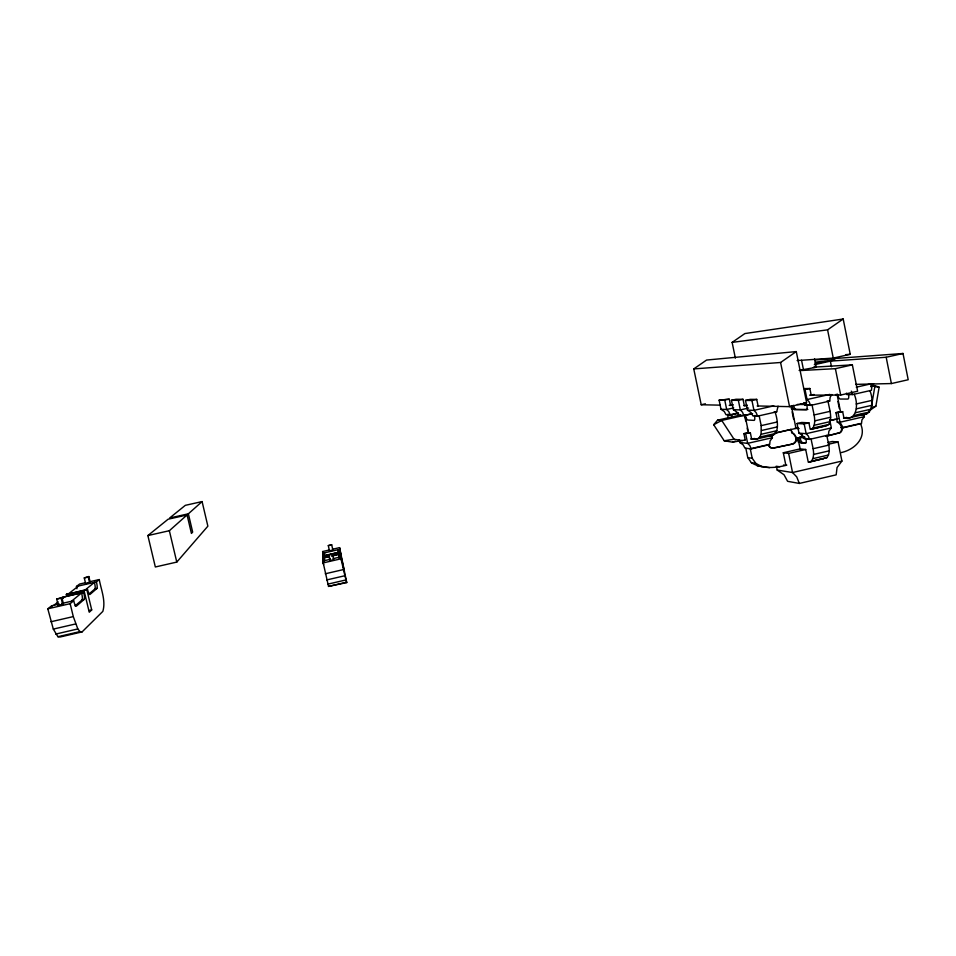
<?xml version="1.0" encoding="UTF-8"?>
<svg xmlns="http://www.w3.org/2000/svg" width="956" height="956" viewBox="0 0 956 956"><rect width="100%" height="100%" fill="white"/><g stroke="black" fill="none" stroke-linecap="round" stroke-linejoin="round"><path stroke-width="1.43" d="M828.111 401.436C829.175 408.845 832.784 417.342 828.828 424.452L826.51 425.779L810.76 429.387L812.994 428.085C816.794 420.915 813.197 412.478 812.134 405.057L805.263 405.332L804.02 402.679M750.58 439.007L757.714 438.768L759.805 437.059L761.096 434.299L761.179 425.623L759.16 415.8L754.475 415.585A4.959 1.338 77.3 0 1 754.093 420.377L747.723 420.031A4.888 1.303 77.3 0 1 745.405 415.191L744.509 415.155L745.704 420.915M767.489 435.613C780.837 438.015 777.778 419.576 775.101 412.179M826.856 435.398C827.812 442.485 831.672 451.136 826.928 457.637L808.788 462.286L811.381 461.234C815.97 454.674 812.11 446.094 811.154 438.995L805.968 438.553A4.911 1.47 76.9 0 1 805.406 443.214L800.853 442.771A4.864 1.434 76.9 0 1 798.403 437.896L797.4 437.812M871.43 406.515L874.991 385.686L879.126 387.192L875.887 406.133L868.98 410.972M843.503 417.987C857.783 421.345 858.404 403.217 854.174 394.219M860.209 414.557C873.88 416.768 873.629 399.214 869.876 390.657M778.076 406.18L776.69 411.821L757.57 416.159L752.898 415.944L751.034 412.526L747.484 410.148L745.489 400.421L750.221 399.357L756.734 399.393L758.084 405.977M831.875 394.529L830.167 397.206L829.712 401.066L810.533 405.428L809.206 401.95L807.055 399.548L805.036 389.594L809.852 388.506L811.202 395.139L814.106 394.481M873.653 383.834L871.92 386.487L871.442 390.299L852.609 394.577L846.968 394.601L846.681 393.693M744.987 440.047L732.559 442.162L724.206 440.764L713.678 424.739L717.574 420.186L740.565 414.976M188.368 513.802L192.67 532.11L191.427 533.436L187.077 514.949L168.136 519.204L147.869 535.563L155.338 566.98L176.776 562.092L207.87 526.182L202.098 501.577L185.321 505.342L169.618 518.021L188.368 513.802L202.098 501.577M59.284 604.049L51.648 605.805L47.8 608.805L53.309 629.096L57.91 636.708L60.144 636.995L82.073 631.916L102.842 611.374C105.961 600.858 101.157 589.876 99.257 579.563L89.41 581.81M771.851 434.968L772.412 437.693L770.07 440.955L769.676 444.648L751.165 448.89L744.951 448.137L743.147 444.827L739.741 442.497L739.191 439.82M829.665 419.565L831.338 427.906L828.864 431.252L828.422 435.028L809.589 439.366L804.414 438.912L802.55 435.518L798.989 433.128L797.029 423.52L801.702 422.456L808.907 422.839L810.234 429.352L825.972 425.743M863.854 413.924L864.391 416.625L861.93 419.899L861.487 423.58L843.228 427.762L840.73 427.619M99.257 579.563L96.425 581.905A5.999 1.004 77.3 0 1 96.962 588.43L89.864 594.548A6.19 1.076 77.3 0 1 87.486 589.314L86.865 589.828L91.716 609.94L89.255 612.246L84.343 591.919L62.582 597.285A6.357 1.219 77.3 0 1 62.845 598.492M828.004 442.461L832.186 441.493L838.089 442.019L841.925 461.067L837.05 467.52L836.177 474.845L799.324 483.437L787.601 481.31L784.016 474.75L777.192 470.053L776.607 467.209M147.869 535.563L169.355 530.711L187.077 514.949M84.343 591.919L83.698 592.457A6.345 1.123 77.3 0 1 84.224 599.388L76.265 606.235A6.561 1.207 77.4 0 1 73.684 600.75L61.997 603.427M75.082 605.877L82.108 599.878L84.224 599.388M88.812 594.142L94.967 588.896L96.962 588.43M47.8 608.805L70.158 603.678L73.684 600.75M71.485 601.252L81.595 592.935A6.345 1.135 77.3 0 1 82.108 599.878M85.407 589.792L94.441 582.359A5.999 1.016 77.3 0 1 94.967 588.896M62.702 604.539L63.431 603.941L61.877 597.524L56.691 599.113L58.256 605.554L62.702 604.539L61.136 598.098L61.877 597.524M89.637 582.766L90.223 582.3L88.836 576.54L84.271 577.914L85.658 583.674L89.637 582.766L88.239 577.006L88.836 576.54M58.256 605.554L63.431 603.941M85.658 583.674L90.223 582.3M53.859 605.291L58.197 601.898M61.447 599.352L64.697 596.795M68.784 593.592L78.464 586.004M87.486 589.314L66.024 594.596L86.865 589.828M76.934 588.741A6.011 1.087 77.3 0 0 76.468 586.458L79.551 584.056L85.18 582.766M720.358 405.165L701.214 404.747L693.757 368.908L780.574 362.491L796.276 351.581L806.649 402.775L789.572 406.659L757.176 405.953M735.367 358.153L732.129 342.391L827.585 329.844L843.192 319.005L850.243 354.294L833.262 358.094L797.125 360.567M693.757 368.908L706.568 360.054L796.276 351.581M732.129 342.391L744.867 333.572L843.192 319.005M713.678 424.739L721.732 420.437L743.505 415.502M840.802 452.654C854.055 450.085 867.439 437.896 860.364 423.52L842.14 427.702A4.84 4.66 -79.6 0 1 840.205 432.698L825.876 436.366M871.191 407.913L875.887 406.133M732.559 442.162L735.319 441.17M826.761 436.008L839.667 432.662A4.828 4.649 -79.6 0 0 841.603 427.667A8.461 8.15 -79.6 0 0 837.301 422.086L836.667 418.943M326.749 579.934L344.913 575.727L346.717 582.598L328.529 586.41L322.781 561.029L330.346 559.284M841.925 461.067L792.548 472.527L777.192 470.053M327.836 584.152L345.929 579.945M328.529 586.41L346.526 582.228M323.69 560.634L322.698 555.962L340.145 551.947L341.232 556.571L339.583 547.633L332.521 549.258M322.71 556.32L340.145 551.947M328.828 555.161L332.425 553.954L333.68 559.69L330.059 560.527L328.804 554.791L330.059 560.527M88.944 610.573L91.716 609.94M323.582 562.044L322.734 557.802L329.509 556.237M332.234 555.615L340.372 553.739L341.913 561.626L340.778 556.882L333.214 558.627M322.734 558.173L328.745 556.786M331.577 556.141L340.42 554.098M783.478 465.01L785.868 465.357L783.299 452.762L800.148 448.878L805.693 449.487L808.274 462.214L823.713 458.641M50.955 621.747L73.289 616.596L77.83 628.952L79.993 631.593L82.073 631.916M783.299 452.762L788.652 453.407L805.693 449.487M828.195 444.301L838.089 442.019M813.126 448.711L828.816 445.102M322.817 562.988L341.017 558.794L340.778 556.882M53.309 629.096L75.596 623.957M813.568 454.447L829.234 450.838M812.982 458.629L828.601 455.008M55.627 634.091L77.83 628.952M745.823 448.245L747.759 457.625L751.356 462.692C761.848 469.157 775.292 468.153 786.8 465.142M325.279 573.779L343.479 569.561L341.017 558.794M811.381 461.234L826.928 457.637M57.91 636.708L79.993 631.593M814.703 420.879L830.645 417.234M797.029 423.52L804.175 423.926L808.907 422.839M761.096 434.299L776.941 430.678M855.596 412.705L871.215 409.144M775.137 433.008L790.887 429.411L792.022 432.602A8.496 8.21 -78.8 0 1 796.372 438.207A4.852 4.696 -78.9 0 1 792.739 443.99L772.018 448.209A4.852 4.696 -78.6 0 1 768.277 444.492L768.744 444.54A4.864 4.708 -78.6 0 0 772.484 448.268M829.569 420.568L835.245 419.266M774.671 433.259L797.949 427.941M829.617 420.7L838.077 418.764M759.805 437.059L775.591 433.45M853.911 415.537L869.458 411.988M754.463 438.469L751.655 439.115L750.341 432.757L748.548 432.602L743.911 433.666L745.214 439.999M846.717 417.378L843.945 418.011L842.666 411.689L840.503 411.63L835.938 412.669L837.205 418.967M814.309 425.253L830.214 421.608M62.582 597.285L83.698 592.457M56.691 599.113L61.136 598.098M754.834 439.437L773.404 435.183M847.781 418.166L866.757 413.817M812.994 428.085L828.828 424.452M772.412 437.693L747.652 443.357L739.741 442.497M864.391 416.625L839.989 422.217L837.265 422.086M831.338 427.906L806.159 433.677L798.989 433.128M799.694 437.286L804.868 437M328.302 545.613L331.708 544.824L332.891 550.214L329.485 551.003L328.302 545.613L331.708 544.824M768.744 444.54L750.257 448.782L752.217 458.271L755.849 463.385L761.657 466.504M798.403 437.896L804.008 436.605M323.63 557.742L322.626 551.54L329.7 549.915M772.938 448.28L792.739 443.99M800.853 442.771L805.824 442.748M322.662 553.273L339.81 549.33M773.846 405.846L753.961 410.351L747.484 410.148M856.289 387.18L871.669 383.691M807.055 399.548L829.844 394.386M747.138 405.045L744.33 405.679L743.015 399.309L736.036 399.261L731.46 400.289L733.395 409.694L736.801 412L738.606 415.31L743.852 415.537L752.408 413.601M835.496 394.649L837.026 394.302L840.551 411.845M870.725 386.654L874.991 385.686L870.737 385.77M809.613 395.151L840.683 395.055L857.628 391.219L852.358 364.857L813.998 367.14M855.62 384.372L891.386 383.559L908.2 379.747L903.014 353.481L814.643 360.006M805.263 405.332L807.975 404.711M791.867 405.631A4.876 1.446 77.3 0 0 794.089 409.491L807.856 409.467M84.271 577.914L88.239 577.006M761.179 425.623L777.108 422.002M856.134 403.994L871.824 400.421M814.142 414.964L830.107 411.331M76.468 586.458L96.425 581.905M743.911 433.666L750.341 432.757M835.938 412.669L842.666 411.689M761.55 430.487L777.455 426.866M856.349 408.857L872.003 405.284M737.052 413.362L730.145 414.928L726.034 414.749L724.29 411.534L721.003 409.299L719.115 400.182L729.297 399.214L730.563 405.38L733.288 404.77M701.214 404.747L705.397 403.802M719.115 400.182L729.297 399.214M731.46 400.289L738.355 400.349L743.015 399.309M745.489 400.421L751.93 400.48L756.734 399.393M733.754 407.889L726.691 409.479L721.003 409.299M748.584 408.045L740.326 409.921L733.395 409.694M735.953 413.159L737.936 412.717M815.014 363.758L825.112 361.499M814.321 364.726L830.358 361.129L831.481 366.71M799.108 370.366L816.281 367.271L814.572 358.799M800.088 370.581L835.389 368.669L852.358 364.857M815.253 362.181L834.863 359.874L828.505 361.26L886.176 357.257L903.014 353.481M728.329 418.322L727.516 414.402L731.639 414.593L738.594 413.207M745.405 415.191L752.599 413.757M724.206 440.764L734.053 439.234L742.442 440.632M845.797 354.652L850.243 354.294M813.365 367.439L816.281 367.271M803.972 388.602L809.852 388.506M826.976 401.042L829.712 401.066M803.829 403.396L805.872 403.432M801.2 403.731L805.657 403.802M797.34 404.424L805.657 404.567M729.189 405.356L732.141 405.416M743.911 405.667L746.863 405.738M794.089 409.491L806.278 409.825A4.995 1.518 77.2 0 0 806.852 404.974M774.252 411.737L776.69 411.821M717.574 420.186L721.732 420.437L734.053 439.234M794.83 428.312L799.168 428.611M790.887 429.411L792.022 432.602M805 437.979L799.933 437.549A4.864 1.446 76.9 0 0 802.395 442.425M791.532 432.566A8.485 8.21 -78.8 0 1 795.87 438.159L796.372 438.207M874.931 386.594L879.126 387.192M747.759 457.625L752.217 458.271M757.104 465.787L764.991 466.91M776.188 466.241L779.738 466.779M751.356 462.692L755.849 463.385M766.15 467.09L769.616 467.639M847.135 394.135L846.43 393.167M851.33 391.147L852.609 394.577M730.145 414.928L728.831 411.701L726.691 409.479L724.779 400.229M743.852 415.537L742.513 412.215L740.326 409.921L738.355 400.349M751.165 448.89L749.827 445.592L747.652 443.357L745.692 433.821M757.57 416.159L756.196 412.717L753.961 410.351L751.93 400.48M799.324 483.437L796.73 476.889L792.548 472.527L788.652 453.407M809.589 439.366L808.274 435.984L806.159 433.677L804.175 423.926M843.228 427.762L839.989 422.217L838.089 412.729M323.534 559.451L322.698 555.962M323.642 564.626L322.781 561.029M70.158 603.678L73.289 616.596M169.355 530.711L176.776 562.092M343.479 569.561L344.913 575.727M338.627 553.345L338.089 549.724L338.747 552.64M339.213 558.328L338.651 554.504L339.32 557.515M322.734 557.802L323.726 562.152M339.583 547.633L346.717 582.598M340.181 552.305L344.339 571.126L344.112 569.537M322.626 551.54L323.618 555.842M324.598 553.883L324.371 552.879L324.442 555.556M744.951 415.167L748.632 433.032M747.186 428.109L747.771 430.989M801.941 434.096L802.49 436.796L797.902 437.848L800.256 449.404M791.437 406.097L795.978 428.396M790.959 406.121L791.544 408.989M792.13 411.869L793.588 419.039M797.698 439.246L798.284 442.102M780.574 362.491L789.572 406.659M801.546 360.233L803.554 370.127M827.585 329.844L833.262 358.094M835.389 368.669L840.683 395.055M837.922 401.448L839.368 408.606M886.176 357.257L891.386 383.559M332.891 550.214L329.485 551.003M324.502 557.766L324.586 560.622M795.631 409.144A4.876 1.446 77.3 0 1 793.396 405.284M848.522 394.254A4.923 1.637 77.3 0 1 847.817 399.07L840.133 399.034A4.852 1.589 77.3 0 1 837.564 394.29M795.87 438.159A4.852 4.684 -78.9 0 1 792.249 443.942M51.983 607.024A6.573 1.303 77.4 0 1 51.648 605.805M67.016 595.23A6.202 1.159 77.3 0 1 66.705 594.07M732.105 416.362A4.732 1.219 77.3 0 1 731.639 414.593"/></g></svg>
